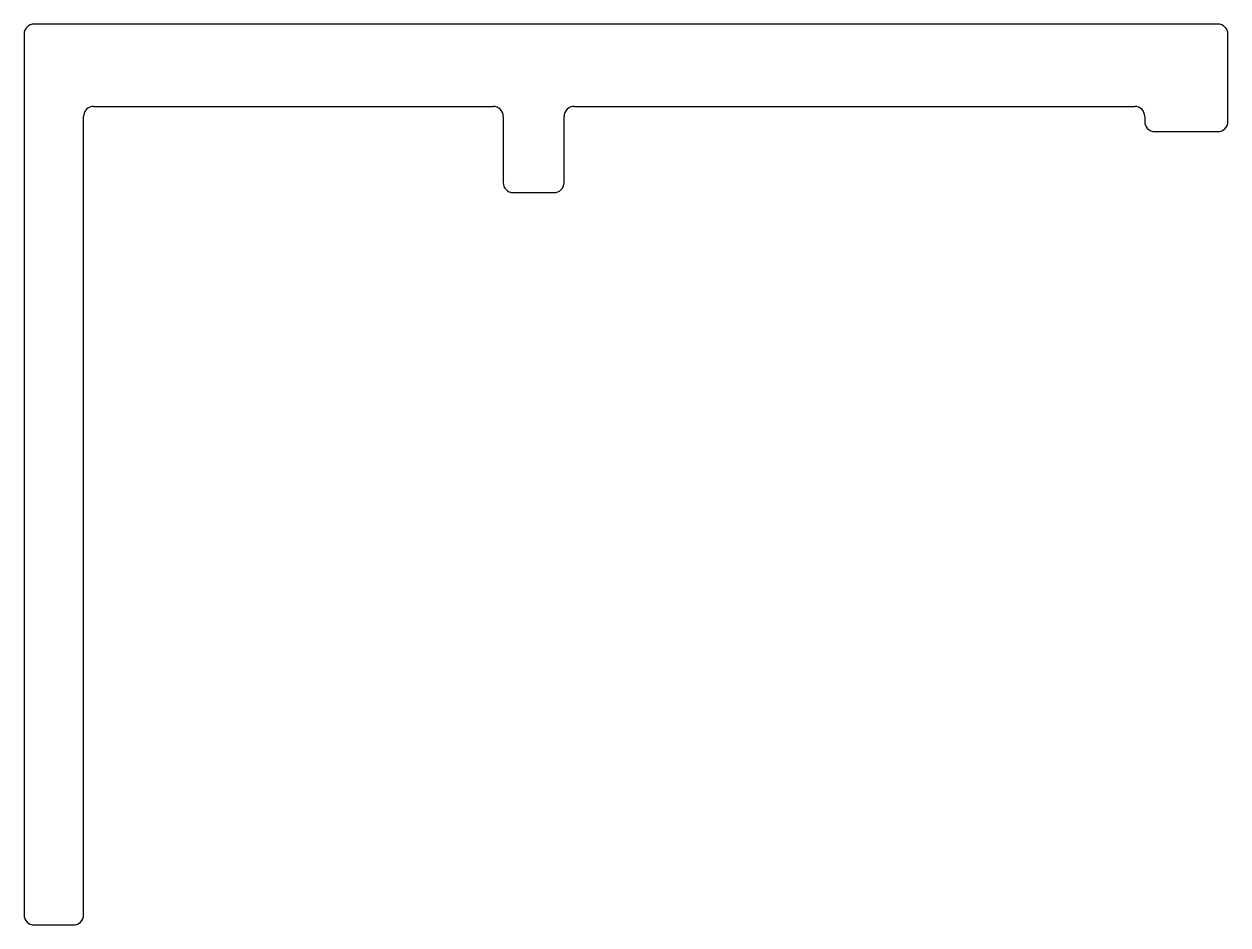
# Model space of a CAD drawing. Extents: x 739.9 to 776, y 482.4 to 509.4.
import ezdxf

# ---------------------------------------------------------------- set-up
doc = ezdxf.new("R2010")
doc.units = 0
doc.layers.get('0').update_dxf_attribs({"linetype": 'CONTINUOUS'})

msp = doc.modelspace()

# ---------------------------------------------------------------- linework, layer by layer
for p, q in [((775.674, 509.4), (740.236, 509.4)), ((739.936, 509.1), (739.936, 482.724)), ((775.974, 506.479), (775.974, 509.1)), ((742.017, 506.936), (752.05, 506.936)), ((752.05, 506.936), (753.979, 506.936)), ((756.402, 506.936), (773.183, 506.936)), ((741.717, 482.724), (741.717, 506.636)), ((754.279, 506.636), (754.279, 504.654)), ((756.102, 504.654), (756.102, 506.636)), ((773.483, 506.636), (773.483, 506.479)), ((773.783, 506.179), (775.674, 506.179)), ((754.579, 504.354), (755.802, 504.354)), ((740.236, 482.424), (741.417, 482.424))]:
    msp.add_line(p, q)
for centre, start, end in [((740.236, 509.1), 90, 180), ((775.674, 509.1), 0, 90), ((742.017, 506.636), 90, 180), ((753.979, 506.636), 0, 90), ((756.402, 506.636), 90, 180), ((773.183, 506.636), 0, 90), ((773.783, 506.479), 180, 270), ((775.674, 506.479), 270, 0), ((754.579, 504.654), 180, 270), ((755.802, 504.654), 270, 0), ((740.236, 482.724), 180, 270), ((741.417, 482.724), 270, 0)]:
    msp.add_arc(centre, 0.3, start, end)

doc.saveas('drawing.dxf')
